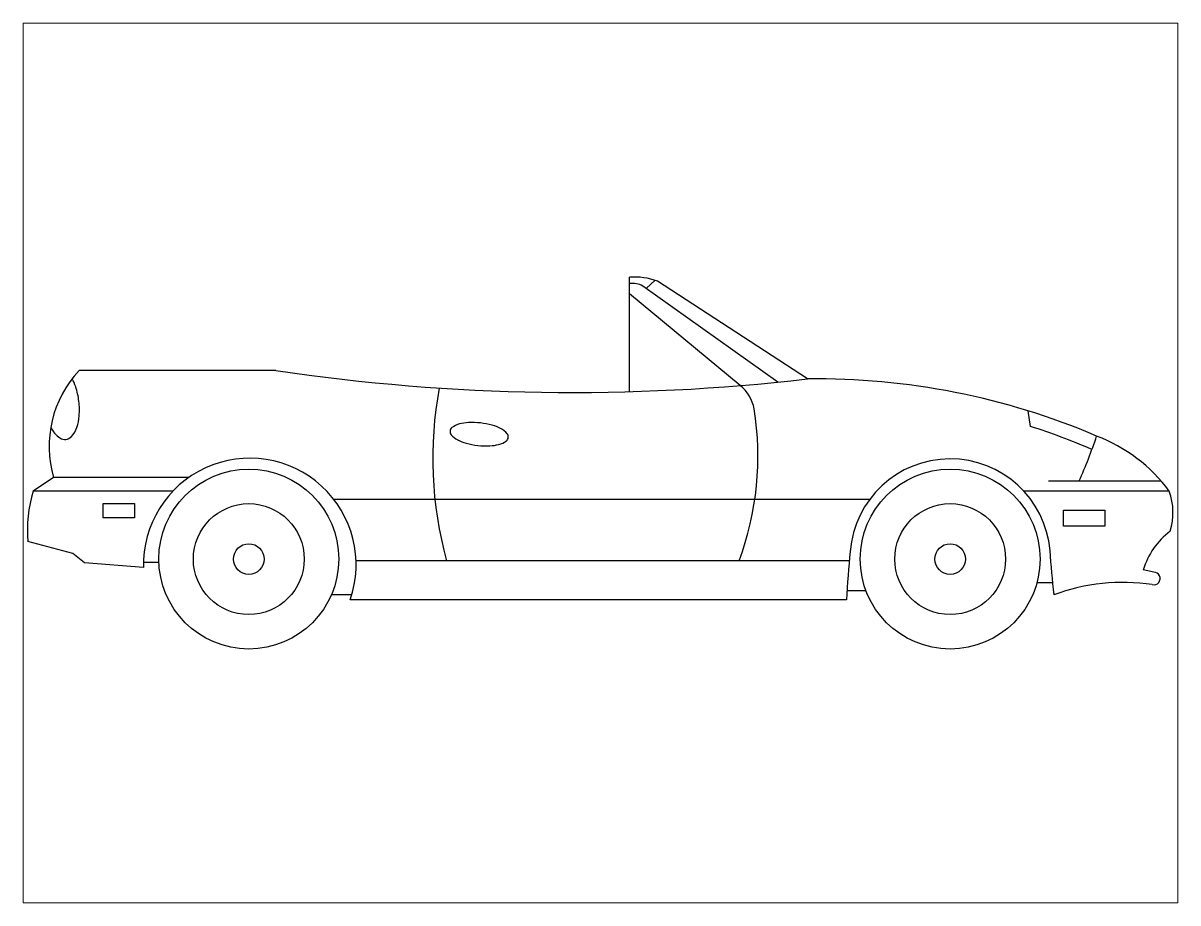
# Paper-space layout 'Layout1' of a CAD drawing. Header units: millimetres. Extents: x 1.05 to 9.45, y 0.8 to 7.2.
# The model-space entities are those that its viewports show. They can reach past a viewport. Long polylines and large blocks are cut down to what shows.
import ezdxf

# ---------------------------------------------------------------- set-up
doc = ezdxf.new("R2010")
doc.units = ezdxf.units.MM
doc.header["$MEASUREMENT"] = 0

# ---------------------------------------------------------------- blocks, each defined once
blk = doc.blocks.new('M_SITE2D_ELEV_VEHICLES_Car Sports 3')
at = {"color": 0}
for p, q in [((89.6, 757.8), (89.6, 1094.9)), ((526.7, 785.9), (129, 1068.7)), ((138.9, 1061.7), (165.5, 1085.6)), ((613.8, 795.3), (172.5, 1083.2)), ((415.5, 775.7), (89.6, 1045.8)), ((-951.1, 819.8), (-1530.7, 819.8)), ((1270.8, 655.3), (1263.1, 701.2)), ((-1606.1, 504.8), (-1666.1, 464.8)), ((-1208.1, 504.8), (-1606.1, 504.8)), ((1323.9, 494.8), (1653.9, 494.8)), ((-1254.6, 464.8), (-1666.1, 464.8)), ((1678.9, 464.8), (1250.7, 464.8)), ((-1460.1, 385.9), (-1460.1, 428)), ((-1460.1, 428), (-1367.8, 428)), ((-1367.8, 428), (-1367.8, 385.9)), ((796.4, 439.8), (-780.3, 439.8)), ((1367.7, 409.2), (1489.1, 409.2)), ((1367.7, 362), (1367.7, 409.2)), ((1489.1, 409.2), (1489.1, 362)), ((-1367.8, 385.9), (-1460.1, 385.9)), ((1489.1, 362), (1367.7, 362)), ((-1548.9, 280.8), (-1681.3, 316.6)), ((-1514.9, 253.6), (-1548.9, 280.8)), ((-1341.1, 239.8), (-1514.9, 253.6)), ((-1295.7, 254.8), (-1341.2, 254.8)), ((736.9, 259.8), (-715.3, 259.8)), ((1633.5, 226.3), (1602.5, 233)), ((786.1, 171.5), (730.2, 171.5)), ((1335, 195.1), (1289.3, 195.1)), ((-728, 159.7), (-788.1, 159.7)), ((728.9, 144.8), (-732.8, 144.8))]:
    blk.add_line(p, q, dxfattribs=at)
for centre, radius in [((-1031.1, 264.8), 264.8), ((1033.9, 264.8), 264.8), ((-1031.1, 264.8), 163.2), ((1033.9, 264.8), 163.2), ((-1031.1, 264.8), 45), ((1033.9, 264.8), 45)]:
    blk.add_circle(centre, radius, dxfattribs=at)
for centre, radius, start, end in [((103.2, 891.5), 203.8, 70.102, 93.8071), ((97.3, 1010.1), 66.6, 61.5409, 96.5738), ((-1292.5, 596.2), 326.7, 136.8112, 196.2511), ((-75.9, 6749.3), 5993.8, 261.60356, 276.60771), ((-1670.8, 729.9), 136.7, 18.0172, 28.842), ((641, -1304.2), 2099.7, 66.8908, 90.7422), ((-1753.9, 702.9), 224.1, 6.8433, 18.0172), ((649.3, 561), 1138.8, 169.5031, 195.3408), ((348, 688.6), 110.2, 9.6606, 52.2253), ((-1753.9, 702.9), 224.1, 355.6695, 6.8433), ((-1666.7, 696.3), 136.7, 341.3476, 355.6695), ((-410.2, 566.9), 878.1, 339.5273, 9.1889), ((-1543.9, 685.1), 77, 204.2943, 235.8663), ((-1610.2, 677.2), 77, 317.8204, 341.3476), ((-424.2, 640.3), 14.5, 126.668, 173.6745), ((-394.5, 600.5), 64.2, 104.7897, 126.668), ((-378.4, 539.3), 127.5, 92.7624, 104.7897), ((-373.8, 443.9), 223, 83.6745, 92.7624), ((-373.8, 443.9), 223, 74.5866, 83.6745), ((-348.4, 536), 127.5, 62.5594, 74.5866), ((-319.2, 592.2), 64.2, 40.6811, 62.5594), ((641, -1304.2), 2058.2, 66.8908, 72.1837), ((-1572.5, 643), 26.1, 235.8663, 276.8433), ((-1572.5, 643), 26.1, 276.8433, 317.8204), ((-424.2, 640.3), 14.5, 173.6745, 220.6811), ((-386.5, 672.7), 64.2, 220.6811, 242.5594), ((-357.4, 728.9), 127.5, 242.5594, 254.5866), ((-311.2, 664.4), 64.2, 284.7897, 306.668), ((-281.6, 624.5), 14.5, 306.668, 353.6745), ((-281.6, 624.5), 14.5, 353.6745, 40.6811), ((96.5, 1084.4), 1443.1, 335.8816, 341.5205), ((1297.3, 184), 473.7, 36.3437, 69.2557), ((-332, 821), 223, 254.5866, 263.6745), ((-332, 821), 223, 263.6745, 272.7624), ((-327.4, 725.6), 127.5, 272.7624, 284.7897), ((-1028.2, 248.6), 313.1, 340.6335, 181.6135), ((1033.9, 264.8), 295, 4.8634, 175.6422), ((-1287.8, 351.2), 395, 163.2881, 185.0279), ((1507.3, 402.2), 182.7, 342.2943, 20.0256), ((1814.2, 170.3), 220.8, 127.0176, 163.5241), ((2917.3, 49.6), 2190.5, 173.7739, 177.5104), ((3349.8, 396.3), 2024.8, 183.0169, 186.7098), ((1633.6, 207.8), 18.6, 255.3371, 90.4395), ((1543, -396.9), 592.9, 81.6743, 110.1379)]:
    blk.add_arc(centre, radius, start, end, dxfattribs=at)

msp = doc.modelspace()

# ---------------------------------------------------------------- block references
at = {"color": 0, "linetype": 'ByBlock'}
msp.add_blockref('M_SITE2D_ELEV_VEHICLES_Car Sports 3', (19200, 16600), dxfattribs=at)

psp = doc.layouts.get("Layout1")

# ---------------------------------------------------------------- viewports
at = {"layer": '0'}
psp.add_viewport(center=(5.25, 4), size=(8.4, 6.4), view_center_point=(19204.3877, 17147.6983), view_height=2590.510725, dxfattribs=at)

doc.saveas('drawing.dxf')
